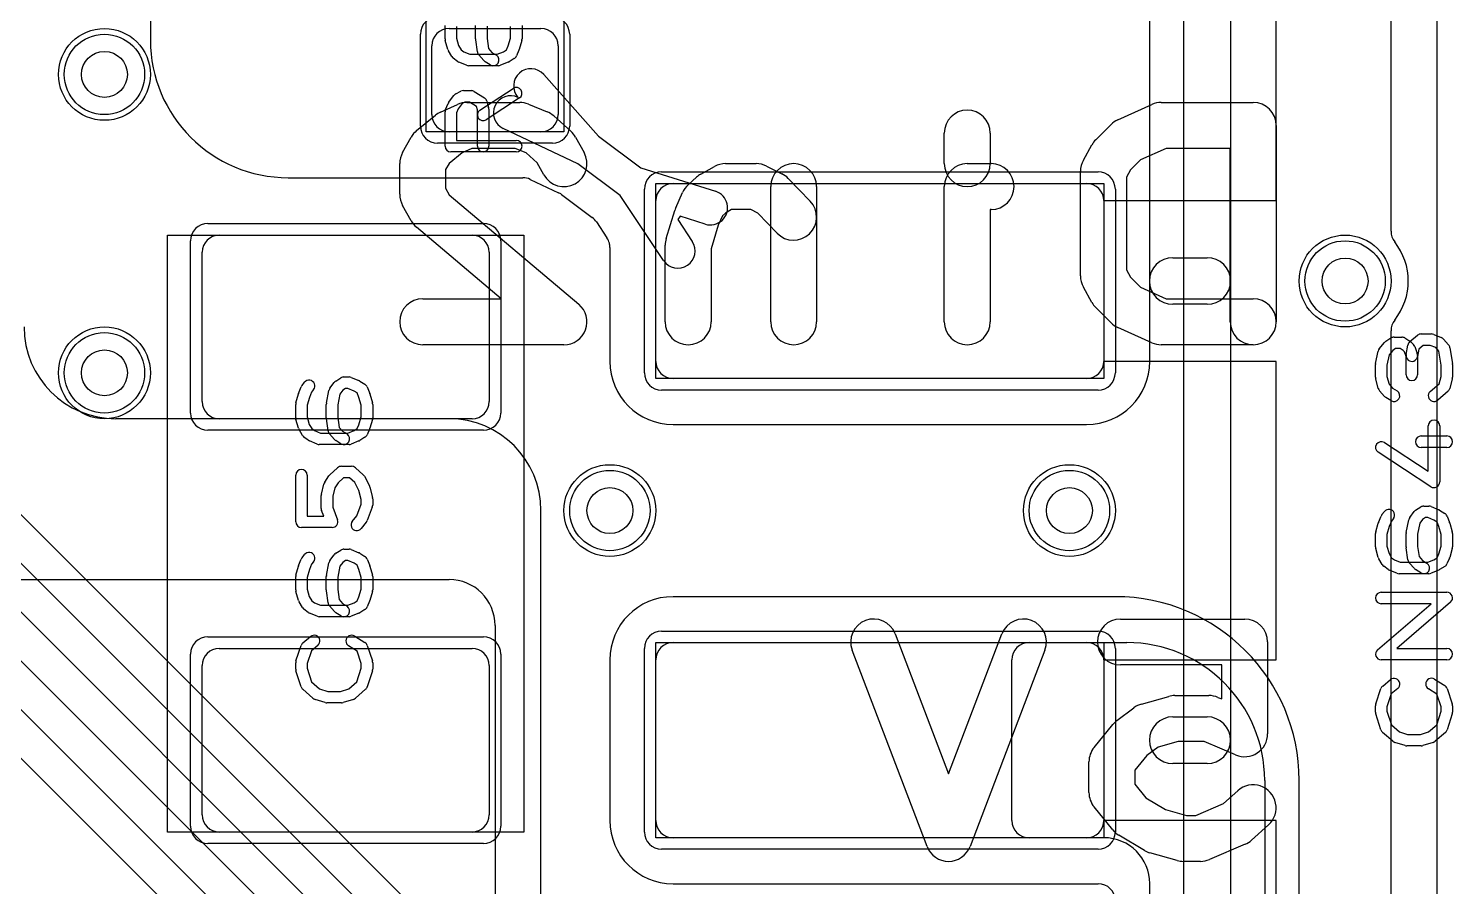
# Model space of a CAD drawing. Extents: x -3.9 to 29.3, y -3.9 to 20.
# Drawn here: x 18.67 to 24.87, y 7.36 to 11.1 of the extents above; entities that cross this region are included whole.
import ezdxf

# ---------------------------------------------------------------- set-up
doc = ezdxf.new("R2010")
doc.units = 0
for name, color, linetype in [('Hole', 1, 'CONTINUOUS'), ('L1', 3, 'CONTINUOUS'), ('L2', 3, 'CONTINUOUS'), ('L3', 3, 'CONTINUOUS'), ('L4', 3, 'CONTINUOUS'), ('MetalMask-A', 176, 'CONTINUOUS'), ('PartsArea-A', 111, 'CONTINUOUS'), ('PartsSilk-A', 221, 'CONTINUOUS'), ('PartsSilk-B', 221, 'CONTINUOUS'), ('Resist-A', 2, 'CONTINUOUS'), ('Resist-B', 2, 'CONTINUOUS'), ('Silk-A', 140, 'CONTINUOUS'), ('Silk-B', 140, 'CONTINUOUS')]:
    doc.layers.add(name, color=color, linetype=linetype)

msp = doc.modelspace()

# ---------------------------------------------------------------- linework, layer by layer
at = {"layer": 'Hole'}
for centre in [(19, 10.9), (24.4, 10), (19, 9.6), (21.2, 9), (23.2, 9)]:
    msp.add_circle(centre, 0.1, dxfattribs=at)
at = {"layer": 'L1'}
for p, q in [((19.2, 14.10004), (19.2, 11.04996)), ((24.8, 12.7), (24.8, 1)), ((23.55004, 9.65), (23.55004, 12.35)), ((20.5, 11.1), (20.9, 11.1)), ((20.425, 10.725), (20.425, 11.025)), ((20.975, 11.025), (20.975, 10.725)), ((20.91218, 10.89958), (21.15106, 10.63045)), ((21.06107, 10.51045), (20.73582, 10.66442)), ((20.9, 10.65), (20.5, 10.65)), ((21.15106, 10.63045), (21.3347, 10.49273)), ((21.2447, 10.37273), (21.06107, 10.51045)), ((21.3347, 10.49273), (21.6598, 10.39085)), ((19.8, 10.44996), (20.82134, 10.44996)), ((20.85342, 10.44275), (20.97631, 10.38457)), ((21.475, 10.425), (23.275, 10.425)), ((20.98922, 10.37678), (21.12317, 10.27633)), ((21.43352, 10.08915), (21.2447, 10.37273)), ((21.4, 9.65), (21.4, 10.35)), ((23.35, 10.35), (23.35, 9.65)), ((21.14149, 10.25701), (21.18739, 10.18808)), ((21.50607, 10.28183), (21.49515, 10.26726)), ((21.49515, 10.26726), (21.55838, 10.17229)), ((21.61494, 10.24771), (21.50607, 10.28183)), ((19.5, 10.2), (20.6, 10.2)), ((19.425, 9.475), (19.425, 10.125)), ((20.675, 10.125), (20.675, 9.475)), ((21.19996, 10.14651), (21.19996, 9.65)), ((23.275, 9.575), (21.475, 9.575)), ((20.50004, 9.4), (19.05004, 9.4)), ((20.6, 9.4), (19.5, 9.4)), ((21.475, 9.37496), (23.275, 9.37496)), ((20.90004, 5.9), (20.90004, 9)), ((16.18284, 8.7), (20.5, 8.7)), ((23.40004, 8.62504), (21.475, 8.62504)), ((20.7, 8.5), (20.7, 6.1)), ((19.5, 8.4), (20.6, 8.4)), ((21.475, 8.425), (23.275, 8.425)), ((23.02497, 8.425), (23.45, 8.425)), ((19.425, 7.675), (19.425, 8.325)), ((20.675, 8.325), (20.675, 7.675)), ((21.19996, 8.35), (21.19996, 7.65)), ((21.4, 7.65), (21.4, 8.35)), ((22.95, 7.64997), (22.95, 8.35003)), ((23.35, 8.35), (23.35, 7.65)), ((24.05, 7.825), (24.05, 4.575)), ((24.20004, 4.57496), (24.20004, 7.82504)), ((20.6, 7.6), (19.5, 7.6)), ((23.275, 7.575), (21.475, 7.575)), ((23.35, 7.575), (23.02497, 7.575)), ((21.475, 7.37496), (23.32499, 7.37496)), ((23.55, 5.125), (23.55, 7.375))]:
    msp.add_line(p, q, dxfattribs=at)
for centre in [(19, 10.9), (24.4, 10), (19, 9.6), (21.2, 9), (23.2, 9)]:
    msp.add_circle(centre, 0.2, dxfattribs=at)
for centre, radius, start, end in [((20.5, 11.025), 0.075, 90, 180), ((20.9, 11.025), 0.075, 0, 90), ((19.8, 11.04996), 0.6, 180, -90), ((20.85609, 10.84979), 0.075, 41.59484, -138.406994), ((20.76791, 10.73221), 0.075, 64.668359, -115.332676), ((20.5, 10.725), 0.075, 180, -90), ((20.9, 10.725), 0.075, -90, 0), ((20.82134, 10.37499), 0.07497, 64.665457, 90), ((21.475, 10.35), 0.075, 90, 180), ((23.275, 10.35), 0.075, 0, 90), ((20.94423, 10.31681), 0.07497, 53.12246, 64.665457), ((21.63737, 10.31928), 0.075, -107.400963, 72.600827), ((21.07881, 10.21589), 0.07497, 33.266102, 53.723155), ((19.5, 10.125), 0.075, 90, 180), ((20.6, 10.125), 0.075, 0, 90), ((21.12499, 10.14653), 0.07497, 14.03439, 33.658272), ((21.49595, 10.13072), 0.075, -146.341713, 33.658155), ((21.12495, 10.14652), 0.07501, -0.007638, 14.034391), ((19.05004, 9.8), 0.4, 180, -90), ((21.475, 9.65), 0.27504, 180, -90), ((21.475, 9.65), 0.075, 180, -90), ((23.275, 9.65), 0.27504, -90, 0), ((23.275, 9.65), 0.075, -90, 0), ((19.5, 9.475), 0.075, 180, -90), ((20.6, 9.475), 0.075, -90, 0), ((20.50004, 9), 0.4, 0, 90), ((20.5, 8.5), 0.2, 0, 90), ((21.475, 8.35), 0.27504, 90, 180), ((23.40004, 7.82504), 0.8, 0, 90), ((19.5, 8.325), 0.075, 90, 180), ((20.6, 8.325), 0.075, 0, 90), ((21.475, 8.35), 0.075, 90, 180), ((23.02497, 8.35003), 0.07497, 90, 180), ((23.275, 8.35), 0.075, 0, 90), ((23.45, 7.825), 0.6, 0, 90), ((19.5, 7.675), 0.075, 180, -90), ((20.6, 7.675), 0.075, -90, 0), ((21.475, 7.65), 0.27504, 180, -90), ((21.475, 7.65), 0.075, 180, -90), ((23.02497, 7.64997), 0.07497, 180, -90), ((23.275, 7.65), 0.075, -90, 0), ((23.35, 7.375), 0.2, 0, 90), ((23.32499, 7.29999), 0.07497, 0, 90)]:
    msp.add_arc(centre, radius, start, end, dxfattribs=at)
at = {"layer": 'L2'}
msp.add_line((24.8, 12.7), (24.8, 1), dxfattribs=at)
for centre in [(19, 10.9), (24.4, 10), (19, 9.6), (21.2, 9), (23.2, 9)]:
    msp.add_circle(centre, 0.2, dxfattribs=at)
at = {"layer": 'L3'}
for p, q in [((22.40766, 5.2106), (12.14628, 15.47197)), ((12.02877, 15.37729), (22.30156, 5.1045)), ((22.1955, 4.99844), (11.9227, 15.27122)), ((13.00452, 13.9773), (21.47729, 5.50451)), ((21.37123, 5.39845), (12.89845, 13.87123)), ((12.79236, 13.76514), (21.26513, 5.29235)), ((24.8, 12.7), (24.8, 1))]:
    msp.add_line(p, q, dxfattribs=at)
for centre in [(19, 10.9), (24.4, 10), (19, 9.6), (21.2, 9), (23.2, 9)]:
    msp.add_circle(centre, 0.2, dxfattribs=at)
at = {"layer": 'L4'}
msp.add_line((24.8, 12.7), (24.8, 1), dxfattribs=at)
for centre in [(19, 10.9), (24.4, 10), (19, 9.6), (21.2, 9), (23.2, 9)]:
    msp.add_circle(centre, 0.2, dxfattribs=at)
at = {"layer": 'MetalMask-A'}
for p, q in [((20.5, 11.1), (20.9, 11.1)), ((20.425, 10.725), (20.425, 11.025)), ((20.975, 11.025), (20.975, 10.725)), ((20.9, 10.65), (20.5, 10.65)), ((21.475, 10.425), (23.275, 10.425)), ((21.4, 9.65), (21.4, 10.35)), ((23.35, 10.35), (23.35, 9.65)), ((19.5, 10.2), (20.6, 10.2)), ((19.425, 9.475), (19.425, 10.125)), ((20.675, 10.125), (20.675, 9.475)), ((23.275, 9.575), (21.475, 9.575)), ((20.6, 9.4), (19.5, 9.4)), ((19.5, 8.4), (20.6, 8.4)), ((21.475, 8.425), (23.275, 8.425)), ((19.425, 7.675), (19.425, 8.325)), ((20.675, 8.325), (20.675, 7.675)), ((21.4, 7.65), (21.4, 8.35)), ((23.35, 8.35), (23.35, 7.65)), ((20.6, 7.6), (19.5, 7.6)), ((23.275, 7.575), (21.475, 7.575))]:
    msp.add_line(p, q, dxfattribs=at)
for centre, start, end in [((20.5, 11.025), 90, 180), ((20.9, 11.025), 0, 90), ((20.5, 10.725), 180, -90), ((20.9, 10.725), -90, 0), ((21.475, 10.35), 90, 180), ((23.275, 10.35), 0, 90), ((19.5, 10.125), 90, 180), ((20.6, 10.125), 0, 90), ((21.475, 9.65), 180, -90), ((23.275, 9.65), -90, 0), ((19.5, 9.475), 180, -90), ((20.6, 9.475), -90, 0), ((19.5, 8.325), 90, 180), ((20.6, 8.325), 0, 90), ((21.475, 8.35), 90, 180), ((23.275, 8.35), 0, 90), ((19.5, 7.675), 180, -90), ((20.6, 7.675), -90, 0), ((21.475, 7.65), 180, -90), ((23.275, 7.65), -90, 0)]:
    msp.add_arc(centre, 0.075, start, end, dxfattribs=at)
at = {"layer": 'PartsArea-A'}
for p, q in [((20.4, 10.65), (20.4, 11.95)), ((21, 11.95), (21, 10.65)), ((24.1, 10.35), (24.1, 11.65)), ((21, 10.65), (20.4, 10.65)), ((21.4, 9.575), (21.4, 10.425)), ((21.4, 10.425), (23.35, 10.425)), ((23.35, 10.425), (23.35, 10.35)), ((23.35, 10.35), (24.1, 10.35)), ((19.275, 7.6), (19.275, 10.2)), ((19.275, 10.2), (20.825, 10.2)), ((20.825, 10.2), (20.825, 7.6)), ((24.1, 9.65), (23.35, 9.65)), ((23.35, 9.65), (23.35, 9.575)), ((24.1, 8.35), (24.1, 9.65)), ((23.35, 9.575), (21.4, 9.575)), ((21.4, 7.575), (21.4, 8.425)), ((21.4, 8.425), (23.35, 8.425)), ((23.35, 8.425), (23.35, 8.35)), ((23.35, 8.35), (24.1, 8.35)), ((24.1, 7.65), (23.35, 7.65)), ((23.35, 7.65), (23.35, 7.575)), ((24.1, 6.35), (24.1, 7.65)), ((20.825, 7.6), (19.275, 7.6)), ((23.35, 7.575), (21.4, 7.575))]:
    msp.add_line(p, q, dxfattribs=at)
at = {"layer": 'PartsSilk-A'}
for p, q in [((23.6984, 4.6), (23.6984, 13.4)), ((23.9016, 13.4), (23.9016, 4.7016)), ((20.48241, 11.05417), (20.48241, 11.1125)), ((20.53241, 11.109), (20.53241, 11.05767)), ((20.61574, 11.05417), (20.61574, 11.1125)), ((20.66574, 11.11002), (20.66574, 11.05592)), ((20.76759, 11.05767), (20.76759, 11.109)), ((20.81759, 11.1125), (20.81759, 11.05417)), ((20.49448, 11.00841), (20.48337, 11.0473)), ((20.53241, 11.05767), (20.54167, 11.02525)), ((20.62339, 10.99791), (20.61598, 11.05069)), ((20.66574, 11.05592), (20.67186, 11.01235)), ((20.75792, 11.02383), (20.76759, 11.05767)), ((20.81663, 11.0473), (20.80552, 11.00841)), ((20.51182, 10.97754), (20.49701, 11.00254)), ((20.54167, 11.02525), (20.55231, 11.0073)), ((20.55231, 11.0073), (20.56435, 10.99827)), ((20.56435, 10.99827), (20.59019, 10.9875)), ((20.59019, 10.9875), (20.70981, 10.9875)), ((20.65168, 10.95978), (20.62946, 10.98478)), ((20.67186, 11.01235), (20.68667, 10.99568)), ((20.68667, 10.99568), (20.70584, 10.9837)), ((20.70981, 10.9875), (20.73664, 10.99868)), ((20.73664, 10.99868), (20.75063, 11.00742)), ((20.75063, 11.00742), (20.75792, 11.02383)), ((20.80433, 11.00513), (20.79322, 10.98013)), ((20.53685, 10.95639), (20.51833, 10.97028)), ((20.57558, 10.93942), (20.54224, 10.95331)), ((20.71481, 10.9375), (20.58519, 10.9375)), ((20.67934, 10.9413), (20.65712, 10.95519)), ((20.75776, 10.95331), (20.72442, 10.93942)), ((20.78362, 10.96908), (20.7614, 10.95519)), ((20.4983, 10.7772), (20.52052, 10.80776)), ((20.52956, 10.81542), (20.55178, 10.82653)), ((20.56296, 10.82917), (20.5963, 10.82917)), ((20.60955, 10.82537), (20.65399, 10.79759)), ((20.63447, 10.74453), (20.77891, 10.83898)), ((20.80627, 10.79714), (20.66183, 10.70269)), ((20.48241, 10.5875), (20.48241, 10.7375)), ((20.48456, 10.74765), (20.49567, 10.77265)), ((20.54029, 10.74993), (20.53241, 10.7322)), ((20.53241, 10.7322), (20.53241, 10.6125)), ((20.55737, 10.77343), (20.54029, 10.74993)), ((20.56886, 10.77917), (20.55737, 10.77343)), ((20.58913, 10.77917), (20.56886, 10.77917)), ((20.61913, 10.76042), (20.58913, 10.77917)), ((20.62315, 10.74533), (20.61913, 10.76042)), ((20.62315, 10.5875), (20.62315, 10.74533)), ((20.6649, 10.78283), (20.67231, 10.75505)), ((20.67315, 10.74861), (20.67315, 10.5875)), ((20.53241, 10.6125), (20.79259, 10.6125)), ((20.79259, 10.5625), (20.50741, 10.5625)), ((23.65, 10.1016), (23.8, 10.1016)), ((23.8, 9.8984), (23.65, 9.8984)), ((24.549, 9.70451), (24.57122, 9.73229)), ((24.57749, 9.73787), (24.59971, 9.75176)), ((24.61296, 9.75556), (24.6463, 9.75556)), ((24.65955, 9.75176), (24.68177, 9.73787)), ((24.68215, 9.73588), (24.71548, 9.76365)), ((24.6862, 9.73435), (24.69731, 9.72324)), ((24.73148, 9.76944), (24.77593, 9.76944)), ((24.78554, 9.76752), (24.81887, 9.75364)), ((24.82795, 9.74717), (24.85017, 9.72217)), ((24.53295, 9.64126), (24.54406, 9.69404)), ((24.59176, 9.67792), (24.58241, 9.63351)), ((24.6076, 9.69773), (24.59176, 9.67792)), ((24.62013, 9.70556), (24.6076, 9.69773)), ((24.63913, 9.70556), (24.62013, 9.70556)), ((24.65285, 9.69698), (24.63913, 9.70556)), ((24.65803, 9.6918), (24.65285, 9.69698)), ((24.66574, 9.6706), (24.65803, 9.6918)), ((24.66574, 9.59167), (24.66574, 9.6706)), ((24.66613, 9.67938), (24.67354, 9.72105)), ((24.70313, 9.7141), (24.71424, 9.68354)), ((24.72117, 9.70331), (24.71535, 9.67062)), ((24.71574, 9.675), (24.71574, 9.59167)), ((24.74053, 9.71944), (24.72117, 9.70331)), ((24.77093, 9.71944), (24.74053, 9.71944)), ((24.79437, 9.70968), (24.77093, 9.71944)), ((24.80795, 9.69441), (24.79437, 9.70968)), ((24.81759, 9.63412), (24.80795, 9.69441)), ((24.85617, 9.70951), (24.86728, 9.64006)), ((24.53241, 9.58056), (24.53241, 9.63611)), ((24.58241, 9.63351), (24.58241, 9.58384)), ((24.81759, 9.58384), (24.81759, 9.63412)), ((24.86759, 9.63611), (24.86759, 9.58056)), ((19.86011, 9.54479), (19.87122, 9.55868)), ((19.98176, 9.53294), (20.00028, 9.55794)), ((20.00713, 9.56426), (20.02935, 9.57814)), ((20.04259, 9.58194), (20.06481, 9.58194)), ((20.07442, 9.58002), (20.10776, 9.56614)), ((20.1114, 9.56426), (20.13362, 9.55037)), ((24.54436, 9.53245), (24.53325, 9.57412)), ((24.58241, 9.58384), (24.59115, 9.55106)), ((24.59115, 9.55106), (24.60704, 9.53318)), ((24.77058, 9.51881), (24.80929, 9.55269)), ((24.80929, 9.55269), (24.81759, 9.58384)), ((24.86675, 9.57412), (24.85564, 9.53245)), ((19.83337, 9.46937), (19.84448, 9.50826)), ((19.84531, 9.51067), (19.85642, 9.53845)), ((19.89221, 9.49329), (19.88241, 9.459)), ((19.90147, 9.51645), (19.89221, 9.49329)), ((19.91026, 9.52744), (19.90147, 9.51645)), ((19.96623, 9.4674), (19.97734, 9.52296)), ((20.02527, 9.50767), (20.01574, 9.46002)), ((20.03764, 9.52437), (20.02527, 9.50767)), ((20.04976, 9.53194), (20.03764, 9.52437)), ((20.05981, 9.53194), (20.04976, 9.53194)), ((20.08664, 9.52077), (20.05981, 9.53194)), ((20.10019, 9.5123), (20.08664, 9.52077)), ((20.10779, 9.49329), (20.10019, 9.5123)), ((20.11759, 9.459), (20.10779, 9.49329)), ((20.14358, 9.53845), (20.15469, 9.51067)), ((20.15552, 9.50826), (20.16663, 9.46937)), ((24.57205, 9.49728), (24.54983, 9.52228)), ((24.59971, 9.4788), (24.57749, 9.49269)), ((24.60704, 9.53318), (24.62621, 9.5212)), ((24.84794, 9.52008), (24.8035, 9.48119)), ((19.83241, 9.40417), (19.83241, 9.4625)), ((19.88241, 9.459), (19.88241, 9.40767)), ((19.96574, 9.40417), (19.96574, 9.4625)), ((20.01574, 9.46002), (20.01574, 9.40592)), ((20.11759, 9.40767), (20.11759, 9.459)), ((20.16759, 9.4625), (20.16759, 9.40417)), ((19.84448, 9.35841), (19.83337, 9.3973)), ((19.88241, 9.40767), (19.89167, 9.37525)), ((19.89167, 9.37525), (19.90231, 9.3573)), ((19.97339, 9.34791), (19.96598, 9.40069)), ((20.01574, 9.40592), (20.02186, 9.36235)), ((20.02186, 9.36235), (20.03667, 9.34568)), ((20.10063, 9.35742), (20.10792, 9.37383)), ((20.10792, 9.37383), (20.11759, 9.40767)), ((20.16663, 9.3973), (20.15552, 9.35841)), ((24.76204, 9.17119), (24.76204, 9.36944)), ((24.81204, 9.36944), (24.81204, 9.125)), ((19.86182, 9.32754), (19.84701, 9.35254)), ((19.88685, 9.30639), (19.86833, 9.32028)), ((19.92558, 9.28942), (19.89224, 9.30331)), ((19.90231, 9.3573), (19.91435, 9.34827)), ((19.91435, 9.34827), (19.94019, 9.3375)), ((19.94019, 9.3375), (20.05981, 9.3375)), ((20.00168, 9.30978), (19.97946, 9.33478)), ((20.02934, 9.2913), (20.00712, 9.30519)), ((20.03667, 9.34568), (20.05584, 9.3337)), ((20.05981, 9.3375), (20.08664, 9.34868)), ((20.10776, 9.30331), (20.07442, 9.28942)), ((20.08664, 9.34868), (20.10063, 9.35742)), ((20.13362, 9.31908), (20.1114, 9.30519)), ((20.15433, 9.35513), (20.14322, 9.33013)), ((24.73148, 9.325), (24.84259, 9.325)), ((20.06481, 9.2875), (19.93519, 9.2875)), ((24.77337, 9.10407), (24.54374, 9.25407)), ((24.57108, 9.29593), (24.76204, 9.17119)), ((24.84259, 9.275), (24.73148, 9.275)), ((19.98125, 9.15593), (20.01458, 9.18649)), ((20.03148, 9.19306), (20.07593, 9.19306)), ((20.09283, 9.18649), (20.12616, 9.15593)), ((19.83241, 8.95139), (19.83241, 9.15417)), ((19.88241, 9.15417), (19.88241, 8.97639)), ((19.94427, 9.07134), (19.95538, 9.11578)), ((19.95883, 9.12359), (19.97735, 9.15137)), ((20.01727, 9.12112), (20.00283, 9.09946)), ((20.04121, 9.14306), (20.01727, 9.12112)), ((20.0662, 9.14306), (20.04121, 9.14306)), ((20.08921, 9.12196), (20.0662, 9.14306)), ((20.10797, 9.08678), (20.08921, 9.12196)), ((20.13132, 9.14926), (20.15354, 9.10759)), ((19.94352, 9.00972), (19.94352, 9.06528)), ((20.00283, 9.09946), (19.99352, 9.0622)), ((19.99352, 9.0622), (19.99352, 9.01432)), ((20.11759, 9.04831), (20.10797, 9.08678)), ((20.15573, 9.10189), (20.16684, 9.05745)), ((20.16759, 9.05139), (20.16759, 9.02361)), ((19.95446, 8.97639), (19.94516, 9.00082)), ((19.99352, 9.01432), (20.0141, 8.96029)), ((20.0984, 8.97784), (20.11759, 9.02821)), ((20.11759, 9.02821), (20.11759, 9.04831)), ((20.16595, 9.01471), (20.14373, 8.95638)), ((24.56011, 8.98229), (24.57122, 8.99618)), ((24.68176, 8.97044), (24.70028, 8.99544)), ((24.70713, 9.00176), (24.72935, 9.01564)), ((24.74259, 9.01944), (24.76481, 9.01944)), ((24.77442, 9.01752), (24.80776, 9.00364)), ((24.8114, 9.00176), (24.83362, 8.98787)), ((19.99074, 8.92639), (19.85741, 8.92639)), ((19.88241, 8.97639), (19.95446, 8.97639)), ((20.07863, 8.95312), (20.0984, 8.97784)), ((20.13989, 8.94966), (20.11767, 8.92188)), ((24.53337, 8.90687), (24.54448, 8.94576)), ((24.54531, 8.94817), (24.55642, 8.97595)), ((24.59221, 8.93079), (24.58241, 8.8965)), ((24.60147, 8.95395), (24.59221, 8.93079)), ((24.61026, 8.96494), (24.60147, 8.95395)), ((24.66623, 8.9049), (24.67734, 8.96046)), ((24.72527, 8.94517), (24.71574, 8.89752)), ((24.73764, 8.96187), (24.72527, 8.94517)), ((24.74976, 8.96944), (24.73764, 8.96187)), ((24.75981, 8.96944), (24.74976, 8.96944)), ((24.78664, 8.95827), (24.75981, 8.96944)), ((24.80019, 8.9498), (24.78664, 8.95827)), ((24.80779, 8.93079), (24.80019, 8.9498)), ((24.81759, 8.8965), (24.80779, 8.93079)), ((24.84358, 8.97595), (24.85469, 8.94817)), ((24.85552, 8.94576), (24.86663, 8.90687)), ((24.53241, 8.84167), (24.53241, 8.9)), ((24.58241, 8.8965), (24.58241, 8.84517)), ((24.66574, 8.84167), (24.66574, 8.9)), ((24.71574, 8.89752), (24.71574, 8.84342)), ((24.81759, 8.84517), (24.81759, 8.8965)), ((24.86759, 8.9), (24.86759, 8.84167)), ((19.86011, 8.79479), (19.87122, 8.80868)), ((19.98176, 8.78294), (20.00028, 8.80794)), ((20.00713, 8.81426), (20.02935, 8.82814)), ((20.04259, 8.83194), (20.06481, 8.83194)), ((20.07442, 8.83002), (20.10776, 8.81614)), ((20.1114, 8.81426), (20.13362, 8.80037)), ((24.54448, 8.79591), (24.53337, 8.8348)), ((24.58241, 8.84517), (24.59167, 8.81275)), ((24.59167, 8.81275), (24.60231, 8.7948)), ((24.67339, 8.78541), (24.66598, 8.83819)), ((24.71574, 8.84342), (24.72186, 8.79985)), ((24.80063, 8.79492), (24.80792, 8.81133)), ((24.80792, 8.81133), (24.81759, 8.84517)), ((24.86663, 8.8348), (24.85552, 8.79591)), ((19.83337, 8.71937), (19.84448, 8.75826)), ((19.84531, 8.76067), (19.85642, 8.78845)), ((19.89221, 8.74329), (19.88241, 8.709)), ((19.90147, 8.76645), (19.89221, 8.74329)), ((19.91026, 8.77744), (19.90147, 8.76645)), ((19.96623, 8.7174), (19.97734, 8.77296)), ((20.02527, 8.75767), (20.01574, 8.71002)), ((20.03764, 8.77437), (20.02527, 8.75767)), ((20.04976, 8.78194), (20.03764, 8.77437)), ((20.05981, 8.78194), (20.04976, 8.78194)), ((20.08664, 8.77077), (20.05981, 8.78194)), ((20.10019, 8.7623), (20.08664, 8.77077)), ((20.10779, 8.74329), (20.10019, 8.7623)), ((20.11759, 8.709), (20.10779, 8.74329)), ((20.14358, 8.78845), (20.15469, 8.76067)), ((20.15552, 8.75826), (20.16663, 8.71937)), ((24.56182, 8.76504), (24.54701, 8.79004)), ((24.58685, 8.74389), (24.56833, 8.75778)), ((24.62558, 8.72692), (24.59224, 8.74081)), ((24.60231, 8.7948), (24.61435, 8.78577)), ((24.61435, 8.78577), (24.64019, 8.775)), ((24.64019, 8.775), (24.75981, 8.775)), ((24.70168, 8.74728), (24.67946, 8.77228)), ((24.72934, 8.7288), (24.70712, 8.74269)), ((24.72186, 8.79985), (24.73667, 8.78318)), ((24.73667, 8.78318), (24.75584, 8.7712)), ((24.75981, 8.775), (24.78664, 8.78618)), ((24.80776, 8.74081), (24.77442, 8.72692)), ((24.78664, 8.78618), (24.80063, 8.79492)), ((24.83362, 8.75658), (24.8114, 8.74269)), ((24.85433, 8.79263), (24.84322, 8.76763)), ((19.83241, 8.65417), (19.83241, 8.7125)), ((19.88241, 8.709), (19.88241, 8.65767)), ((19.96574, 8.65417), (19.96574, 8.7125)), ((20.01574, 8.71002), (20.01574, 8.65592)), ((20.11759, 8.65767), (20.11759, 8.709)), ((20.16759, 8.7125), (20.16759, 8.65417)), ((24.76481, 8.725), (24.63519, 8.725)), ((19.84448, 8.60841), (19.83337, 8.6473)), ((19.88241, 8.65767), (19.89167, 8.62525)), ((19.89167, 8.62525), (19.90231, 8.6073)), ((19.97339, 8.59791), (19.96598, 8.65069)), ((20.01574, 8.65592), (20.02186, 8.61235)), ((20.10063, 8.60742), (20.10792, 8.62383)), ((20.10792, 8.62383), (20.11759, 8.65767)), ((20.16663, 8.6473), (20.15552, 8.60841)), ((24.55741, 8.64444), (24.84259, 8.64444)), ((19.86182, 8.57754), (19.84701, 8.60254)), ((19.88685, 8.55639), (19.86833, 8.57028)), ((19.90231, 8.6073), (19.91435, 8.59827)), ((19.91435, 8.59827), (19.94019, 8.5875)), ((19.94019, 8.5875), (20.05981, 8.5875)), ((20.00168, 8.55978), (19.97946, 8.58478)), ((20.02934, 8.5413), (20.00712, 8.55519)), ((20.02186, 8.61235), (20.03667, 8.59568)), ((20.03667, 8.59568), (20.05584, 8.5837)), ((20.05981, 8.5875), (20.08664, 8.59868)), ((20.08664, 8.59868), (20.10063, 8.60742)), ((20.13362, 8.56908), (20.1114, 8.55519)), ((20.15433, 8.60513), (20.14322, 8.58013)), ((24.54114, 8.39398), (24.77501, 8.59444)), ((24.77501, 8.59444), (24.55741, 8.59444)), ((24.85886, 8.60046), (24.62499, 8.4)), ((19.92558, 8.53942), (19.89224, 8.55331)), ((20.06481, 8.5375), (19.93519, 8.5375)), ((20.10776, 8.55331), (20.07442, 8.53942)), ((19.86363, 8.42338), (19.89696, 8.45115)), ((20.08918, 8.45314), (20.13362, 8.42537)), ((19.83369, 8.3454), (19.85591, 8.41207)), ((19.9011, 8.38952), (19.88241, 8.33344)), ((19.92896, 8.41273), (19.9011, 8.38952)), ((20.0995, 8.38773), (20.06268, 8.41074)), ((20.11759, 8.33344), (20.0995, 8.38773)), ((20.14409, 8.41207), (20.16631, 8.3454)), ((24.62499, 8.4), (24.84259, 8.4)), ((19.83241, 8.30972), (19.83241, 8.3375)), ((19.88241, 8.33344), (19.88241, 8.31362)), ((19.88241, 8.31362), (19.90132, 8.25452)), ((20.09868, 8.25452), (20.11759, 8.31362)), ((20.11759, 8.31362), (20.11759, 8.33344)), ((20.16759, 8.3375), (20.16759, 8.30972)), ((24.84259, 8.35), (24.55741, 8.35)), ((19.85582, 8.23266), (19.8336, 8.3021)), ((19.90132, 8.25452), (19.93656, 8.22368)), ((20.06344, 8.22368), (20.09868, 8.25452)), ((20.1664, 8.3021), (20.14418, 8.23266)), ((24.56363, 8.23588), (24.59696, 8.26365)), ((24.78918, 8.26564), (24.83362, 8.23787)), ((19.90761, 8.18258), (19.86317, 8.22147)), ((19.93656, 8.22368), (19.97234, 8.2125)), ((19.97234, 8.2125), (20.02766, 8.2125)), ((20.02766, 8.2125), (20.06344, 8.22368)), ((20.13683, 8.22147), (20.09239, 8.18258)), ((24.53369, 8.1579), (24.55591, 8.22457)), ((24.6011, 8.20202), (24.58241, 8.14594)), ((24.62896, 8.22523), (24.6011, 8.20202)), ((24.7995, 8.20023), (24.76268, 8.22324)), ((24.81759, 8.14594), (24.7995, 8.20023)), ((24.84409, 8.22457), (24.86631, 8.1579)), ((19.96106, 8.16364), (19.91661, 8.17753)), ((20.03148, 8.1625), (19.96852, 8.1625)), ((20.08339, 8.17753), (20.03894, 8.16364)), ((24.53241, 8.12222), (24.53241, 8.15)), ((24.58241, 8.14594), (24.58241, 8.12612)), ((24.58241, 8.12612), (24.60132, 8.06702)), ((24.79868, 8.06702), (24.81759, 8.12612)), ((24.81759, 8.12612), (24.81759, 8.14594)), ((24.86759, 8.15), (24.86759, 8.12222)), ((23.65, 8.1016), (23.8, 8.1016)), ((24.55582, 8.04516), (24.5336, 8.1146)), ((24.60132, 8.06702), (24.63656, 8.03618)), ((24.76344, 8.03618), (24.79868, 8.06702)), ((24.8664, 8.1146), (24.84418, 8.04516)), ((24.60761, 7.99508), (24.56317, 8.03397)), ((24.63656, 8.03618), (24.67234, 8.025)), ((24.67234, 8.025), (24.72766, 8.025)), ((24.72766, 8.025), (24.76344, 8.03618)), ((24.83683, 8.03397), (24.79239, 7.99508)), ((24.66106, 7.97614), (24.61661, 7.99003)), ((24.73148, 7.975), (24.66852, 7.975)), ((24.78339, 7.99003), (24.73894, 7.97614)), ((23.8, 7.8984), (23.65, 7.8984))]:
    msp.add_line(p, q, dxfattribs=at)
for centre, radius, start, end in [((20.50741, 11.05417), 0.025, 180, -164.051456), ((20.64074, 11.05417), 0.025, 180, -171.999526), ((20.79259, 11.05417), 0.025, -15.948544, 0), ((20.51852, 11.01528), 0.025, -164.051456, -149.362476), ((20.53333, 10.99028), 0.025, -149.362476, -126.869898), ((20.64815, 11.00139), 0.025, -171.999526, -138.37217), ((20.69259, 10.9625), 0.025, -122.005383, 57.989981), ((20.77037, 10.99028), 0.025, -57.994617, -23.950855), ((20.78148, 11.01528), 0.025, -23.950855, -15.948544), ((20.55185, 10.97639), 0.025, -126.869898, -112.605762), ((20.58519, 10.9625), 0.025, -112.605762, -90), ((20.67037, 10.97639), 0.025, -138.372169, -122.005383), ((20.71481, 10.9625), 0.025, -90, -67.394238), ((20.74815, 10.97639), 0.025, -67.394238, -57.994617), ((20.54074, 10.79306), 0.025, 116.565051, 143.979316), ((20.56296, 10.80417), 0.025, 90, 116.565051), ((20.5963, 10.80417), 0.025, 57.994617, 90), ((20.64074, 10.77639), 0.025, 14.925513, 57.989981), ((20.79259, 10.81806), 0.025, -56.818537, 123.180863), ((20.50741, 10.7375), 0.025, 156.049145, 180), ((20.51852, 10.7625), 0.025, 143.982737, 156.039637), ((20.64815, 10.72361), 0.025, 123.181463, -56.819137), ((20.64815, 10.74861), 0.025, 0, 14.935268), ((20.79259, 10.5875), 0.025, -90, 90), ((20.50741, 10.5875), 0.025, 180, -90), ((20.64815, 10.5875), 0.025, 180, 0), ((23.65, 10), 0.1016, 90, -90), ((23.8, 10), 0.1016, -90, 90), ((24.59074, 9.71667), 0.025, 122.005383, 141.345223), ((24.61296, 9.73056), 0.025, 90, 122.010019), ((24.6463, 9.73056), 0.025, 57.994617, 90), ((24.69815, 9.71667), 0.025, 129.790899, 169.916736), ((24.66852, 9.71667), 0.025, 45, 57.989981), ((24.73148, 9.74444), 0.025, 90, 129.800498), ((24.77593, 9.74444), 0.025, 67.394238, 90), ((24.80926, 9.73056), 0.025, 41.627831, 67.391122), ((24.56852, 9.68889), 0.025, 141.333033, 168.112983), ((24.69074, 9.675), 0.025, 169.908369, -10.083264), ((24.67963, 9.70556), 0.025, 19.97136, 45), ((24.69074, 9.675), 0.025, 0, 19.97859), ((24.83148, 9.70556), 0.025, 9.089372, 41.630694), ((24.55741, 9.63611), 0.025, 168.110161, 180), ((24.84259, 9.63611), 0.025, 0, 9.088668), ((19.89074, 9.54306), 0.025, -38.666967, 141.345223), ((20.02037, 9.54306), 0.025, 121.985944, 143.473873), ((20.04259, 9.55694), 0.025, 90, 121.985944), ((20.06481, 9.55694), 0.025, 67.394238, 90), ((20.09815, 9.54306), 0.025, 57.994617, 67.394238), ((20.12037, 9.52917), 0.025, 21.792897, 57.994617), ((24.55741, 9.58056), 0.025, 180, -165.07115), ((24.69074, 9.59167), 0.025, 180, 0), ((24.84259, 9.58056), 0.025, -14.925513, 0), ((19.86852, 9.50139), 0.025, 158.207103, 164.051456), ((19.87963, 9.52917), 0.025, 141.333033, 158.207103), ((20.00185, 9.51806), 0.025, 143.473873, 168.694563), ((20.13148, 9.50139), 0.025, 15.948544, 21.792897), ((24.56852, 9.53889), 0.025, -165.074487, -138.369306), ((24.59074, 9.51389), 0.025, -138.372169, -122.010019), ((24.61296, 9.5), 0.025, -122.005383, 57.989981), ((24.78704, 9.5), 0.025, 131.188082, -48.810424), ((24.83148, 9.53889), 0.025, -48.811918, -14.92885), ((19.85741, 9.4625), 0.025, 164.051456, 180), ((19.99074, 9.4625), 0.025, 168.694563, 180), ((20.14259, 9.4625), 0.025, 0, 15.948544), ((19.85741, 9.40417), 0.025, 180, -164.051456), ((19.99074, 9.40417), 0.025, 180, -171.999526), ((20.14259, 9.40417), 0.025, -15.948544, 0), ((24.78704, 9.36944), 0.025, 0, 180), ((19.86852, 9.36528), 0.025, -164.051456, -149.362476), ((19.88333, 9.34028), 0.025, -149.362476, -126.869898), ((19.90185, 9.32639), 0.025, -126.869898, -112.605762), ((19.99815, 9.35139), 0.025, -171.999526, -138.37217), ((20.02037, 9.32639), 0.025, -138.372169, -122.005383), ((20.04259, 9.3125), 0.025, -122.005383, 57.989981), ((20.09815, 9.32639), 0.025, -67.394238, -57.994617), ((20.12037, 9.34028), 0.025, -57.994617, -23.950855), ((20.13148, 9.36528), 0.025, -23.950855, -15.948544), ((24.55741, 9.275), 0.025, 56.850263, -123.153564), ((24.73148, 9.3), 0.025, 90, -90), ((24.84259, 9.3), 0.025, -90, 90), ((19.93519, 9.3125), 0.025, -112.605762, -90), ((20.06481, 9.3125), 0.025, -90, -67.394238), ((19.85741, 9.15417), 0.025, 0, 180), ((20.03148, 9.16806), 0.025, 90, 132.517452), ((20.07593, 9.16806), 0.025, 47.4797, 90), ((19.97963, 9.10972), 0.025, 146.303576, 165.963757), ((19.99815, 9.1375), 0.025, 132.5203, 146.309933), ((20.10926, 9.1375), 0.025, 28.061701, 47.482548), ((24.78704, 9.125), 0.025, -123.149737, 0), ((19.96852, 9.06528), 0.025, 165.969316, 180), ((20.13148, 9.09583), 0.025, 14.030684, 28.068205), ((20.14259, 9.05139), 0.025, 0, 14.036243), ((19.96852, 9.00972), 0.025, 180, -159.146359), ((20.14259, 9.02361), 0.025, -20.856498, 0), ((24.59074, 8.98056), 0.025, -38.666967, 141.345223), ((24.72037, 8.98056), 0.025, 121.985944, 143.473873), ((24.74259, 8.99444), 0.025, 90, 121.985944), ((24.76481, 8.99444), 0.025, 67.394238, 90), ((24.79815, 8.98056), 0.025, 57.994617, 67.394238), ((24.82037, 8.96667), 0.025, 21.792897, 57.994617), ((19.85741, 8.95139), 0.025, 180, -90), ((19.99074, 8.95139), 0.025, -90, 20.856498), ((20.09815, 8.9375), 0.025, 141.333033, -38.654777), ((20.12037, 8.96528), 0.025, -38.666967, -20.853641), ((24.56852, 8.93889), 0.025, 158.207103, 164.051456), ((24.57963, 8.96667), 0.025, 141.333033, 158.207103), ((24.70185, 8.95556), 0.025, 143.473873, 168.694563), ((24.83148, 8.93889), 0.025, 15.948544, 21.792897), ((24.55741, 8.9), 0.025, 164.051456, 180), ((24.69074, 8.9), 0.025, 168.694563, 180), ((24.84259, 8.9), 0.025, 0, 15.948544), ((19.89074, 8.79306), 0.025, -38.666967, 141.345223), ((20.02037, 8.79306), 0.025, 121.985944, 143.473873), ((20.04259, 8.80694), 0.025, 90, 121.985944), ((20.06481, 8.80694), 0.025, 67.394238, 90), ((20.09815, 8.79306), 0.025, 57.994617, 67.394238), ((24.55741, 8.84167), 0.025, 180, -164.051456), ((24.69074, 8.84167), 0.025, 180, -171.999526), ((24.84259, 8.84167), 0.025, -15.948544, 0), ((19.86852, 8.75139), 0.025, 158.207103, 164.051456), ((19.87963, 8.77917), 0.025, 141.333033, 158.207103), ((20.00185, 8.76806), 0.025, 143.473873, 168.694563), ((20.12037, 8.77917), 0.025, 21.792897, 57.994617), ((20.13148, 8.75139), 0.025, 15.948544, 21.792897), ((24.56852, 8.80278), 0.025, -164.051456, -149.362476), ((24.58333, 8.77778), 0.025, -149.362476, -126.869898), ((24.60185, 8.76389), 0.025, -126.869898, -112.605762), ((24.69815, 8.78889), 0.025, -171.999526, -138.37217), ((24.72037, 8.76389), 0.025, -138.372169, -122.005383), ((24.74259, 8.75), 0.025, -122.005383, 57.989981), ((24.79815, 8.76389), 0.025, -67.394238, -57.994617), ((24.82037, 8.77778), 0.025, -57.994617, -23.950855), ((24.83148, 8.80278), 0.025, -23.950855, -15.948544), ((19.85741, 8.7125), 0.025, 164.051456, 180), ((19.99074, 8.7125), 0.025, 168.694563, 180), ((20.14259, 8.7125), 0.025, 0, 15.948544), ((24.63519, 8.75), 0.025, -112.605762, -90), ((24.76481, 8.75), 0.025, -90, -67.394238), ((19.85741, 8.65417), 0.025, 180, -164.051456), ((19.99074, 8.65417), 0.025, 180, -171.999526), ((20.14259, 8.65417), 0.025, -15.948544, 0), ((24.55741, 8.61944), 0.025, 90, -90), ((24.84259, 8.61944), 0.025, -49.396219, 90), ((19.86852, 8.61528), 0.025, -164.051456, -149.362476), ((19.88333, 8.59028), 0.025, -149.362476, -126.869898), ((19.90185, 8.57639), 0.025, -126.869898, -112.605762), ((19.99815, 8.60139), 0.025, -171.999526, -138.37217), ((20.02037, 8.57639), 0.025, -138.372169, -122.005383), ((20.04259, 8.5625), 0.025, -122.005383, 57.989981), ((20.09815, 8.57639), 0.025, -67.394238, -57.994617), ((20.12037, 8.59028), 0.025, -57.994617, -23.950855), ((20.13148, 8.61528), 0.025, -23.950855, -15.948544), ((19.93519, 8.5625), 0.025, -112.605762, -90), ((20.06481, 8.5625), 0.025, -90, -67.394238), ((19.91296, 8.43194), 0.025, -50.209101, 129.800498), ((20.07593, 8.43194), 0.025, 57.994617, -122.000747), ((19.87963, 8.40417), 0.025, 129.790899, 161.579545), ((20.12037, 8.40417), 0.025, 18.420455, 57.994617), ((24.55741, 8.375), 0.025, 130.603781, -90), ((24.84259, 8.375), 0.025, -90, 90), ((19.85741, 8.3375), 0.025, 161.579545, 180), ((19.85741, 8.30972), 0.025, 180, -162.253582), ((20.14259, 8.3375), 0.025, 0, 18.420455), ((20.14259, 8.30972), 0.025, -17.746418, 0), ((24.61296, 8.24444), 0.025, -50.209101, 129.800498), ((24.77593, 8.24444), 0.025, 57.994617, -122.000747), ((19.87963, 8.24028), 0.025, -162.253582, -131.188082), ((19.92407, 8.20139), 0.025, -131.188082, -107.362228), ((20.07593, 8.20139), 0.025, -72.637772, -48.811918), ((20.12037, 8.24028), 0.025, -48.811918, -17.746418), ((24.57963, 8.21667), 0.025, 129.790899, 161.579545), ((24.82037, 8.21667), 0.025, 18.420455, 57.994617), ((19.96852, 8.1875), 0.025, -107.362228, -90), ((20.03148, 8.1875), 0.025, -90, -72.637772), ((24.55741, 8.15), 0.025, 161.579545, 180), ((24.55741, 8.12222), 0.025, 180, -162.253582), ((24.84259, 8.15), 0.025, 0, 18.420455), ((24.84259, 8.12222), 0.025, -17.746418, 0), ((23.65, 8), 0.1016, 90, -90), ((23.8, 8), 0.1016, -90, 90), ((24.57963, 8.05278), 0.025, -162.253582, -131.188082), ((24.82037, 8.05278), 0.025, -48.811918, -17.746418), ((24.62407, 8.01389), 0.025, -131.188082, -107.362228), ((24.66852, 8), 0.025, -107.362228, -90), ((24.73148, 8), 0.025, -90, -72.637772), ((24.77593, 8.01389), 0.025, -72.637772, -48.811918)]:
    msp.add_arc(centre, radius, start, end, dxfattribs=at)
at = {"layer": 'PartsSilk-B'}
for p, q in [((20.46266, 10.73563), (20.53674, 10.76897)), ((20.57778, 10.77778), (20.80741, 10.77778)), ((20.84528, 10.77033), (20.92676, 10.73699)), ((23.41081, 10.7023), (23.55896, 10.76897)), ((23.6, 10.77778), (24, 10.77778)), ((20.3589, 10.65518), (20.44038, 10.72184)), ((20.95578, 10.71877), (21.02985, 10.65211)), ((23.31447, 10.61515), (23.38113, 10.68182)), ((24.1, 10.67778), (24.1, 9.82222)), ((20.29777, 10.55967), (20.3348, 10.62634)), ((21.05038, 10.62635), (21.08742, 10.55968)), ((22.65556, 10.51111), (22.65556, 10.64444)), ((22.85556, 10.64444), (22.85556, 10.51111)), ((20.55679, 10.55867), (20.50035, 10.5125)), ((20.59925, 10.57778), (20.55679, 10.55867)), ((20.78774, 10.57778), (20.59925, 10.57778)), ((20.83492, 10.55847), (20.78774, 10.57778)), ((20.88365, 10.51462), (20.83492, 10.55847)), ((23.26074, 10.52635), (23.29778, 10.59301)), ((23.62146, 10.57778), (23.5096, 10.52744)), ((23.9, 10.57778), (23.62146, 10.57778)), ((23.9, 9.82222), (23.9, 10.57778)), ((20.28519, 10.37778), (20.28519, 10.51111)), ((20.50035, 10.5125), (20.48519, 10.4852)), ((20.48519, 10.4852), (20.48519, 10.40369)), ((20.91258, 10.46254), (20.88365, 10.51462)), ((21.59542, 10.46494), (21.65468, 10.49827)), ((21.7037, 10.51111), (21.83704, 10.51111)), ((21.88176, 10.50055), (21.94842, 10.46722)), ((22.75556, 10.51111), (22.85926, 10.51111)), ((23.24815, 10.02222), (23.24815, 10.47778)), ((23.4658, 10.48363), (23.44815, 10.45186)), ((23.5096, 10.52744), (23.4658, 10.48363)), ((21.5405, 10.41876), (21.57753, 10.4521)), ((21.97573, 10.44715), (22.07203, 10.34715)), ((23.44815, 10.45186), (23.44815, 10.04814)), ((20.48519, 10.40369), (20.50077, 10.37564)), ((20.50077, 10.37564), (21.06459, 9.89856)), ((21.4864, 10.3184), (21.51603, 10.38506)), ((21.9, 9.82222), (21.9, 10.41111)), ((22.1, 10.41111), (22.1, 9.82222)), ((22.65556, 9.82222), (22.65556, 10.41111)), ((20.3348, 10.26255), (20.29777, 10.32922)), ((21.44504, 10.18456), (21.48208, 10.30678)), ((21.70312, 10.29605), (21.69014, 10.28437)), ((21.72989, 10.31111), (21.70312, 10.29605)), ((21.81343, 10.31111), (21.72989, 10.31111)), ((21.8436, 10.29603), (21.81343, 10.31111)), ((21.92797, 10.20841), (21.8436, 10.29603)), ((22.85926, 10.31111), (22.85556, 10.31111)), ((22.85556, 10.31111), (22.85556, 9.82222)), ((20.72701, 9.92222), (20.35763, 10.23477)), ((21.67168, 10.24284), (21.64074, 10.14074)), ((21.69014, 10.28437), (21.67168, 10.24284)), ((21.44074, 9.82222), (21.44074, 10.15556)), ((21.64074, 10.14074), (21.64074, 9.82222)), ((23.44815, 10.04814), (23.4658, 10.01637)), ((23.4658, 10.01637), (23.5096, 9.97256)), ((20.38519, 9.92222), (20.72701, 9.92222)), ((23.29778, 9.90699), (23.26074, 9.97365)), ((23.5096, 9.97256), (23.62146, 9.92222)), ((23.62146, 9.92222), (24, 9.92222)), ((23.38113, 9.81818), (23.31447, 9.88485)), ((23.55896, 9.73103), (23.41081, 9.7977)), ((21, 9.72222), (20.38519, 9.72222)), ((24, 9.72222), (23.6, 9.72222)), ((23.42222, 8.52778), (23.96296, 8.52778)), ((22.4416, 8.46338), (22.67407, 7.85312)), ((22.67407, 7.85312), (22.90655, 8.46338)), ((22.58062, 7.53662), (22.2547, 8.39218)), ((23.09345, 8.39218), (22.76752, 7.53662)), ((24.06296, 8.42778), (24.06296, 8.02778)), ((23.86296, 8.32778), (23.42222, 8.32778)), ((23.86296, 8.17943), (23.86296, 8.32778)), ((23.51367, 8.15738), (23.63219, 8.19071)), ((23.65926, 8.19444), (23.80741, 8.19444)), ((23.8468, 8.18636), (23.86296, 8.17943)), ((23.40667, 8.08556), (23.48074, 8.14111)), ((23.30767, 7.96873), (23.38915, 8.06873)), ((23.58579, 7.9699), (23.53646, 7.9329)), ((23.67305, 7.99444), (23.58579, 7.9699)), ((23.78689, 7.99444), (23.67305, 7.99444)), ((23.92357, 7.93586), (23.78689, 7.99444)), ((23.28519, 7.77222), (23.28519, 7.90556)), ((23.53646, 7.9329), (23.48519, 7.86998)), ((23.48519, 7.86998), (23.48519, 7.8078)), ((23.48519, 7.8078), (23.53313, 7.74896)), ((23.53313, 7.74896), (23.61775, 7.6982)), ((23.87133, 7.72429), (23.9331, 7.77989)), ((23.38915, 7.60905), (23.30767, 7.70905)), ((23.61775, 7.6982), (23.7101, 7.67222)), ((23.74984, 7.67222), (23.87133, 7.72429)), ((23.7101, 7.67222), (23.74984, 7.67222)), ((24.0669, 7.63123), (23.99283, 7.56456)), ((23.52633, 7.51981), (23.41522, 7.58647)), ((23.66922, 7.47596), (23.5507, 7.5093)), ((23.96532, 7.54698), (23.80976, 7.48031)), ((23.77037, 7.47222), (23.6963, 7.47222))]:
    msp.add_line(p, q, dxfattribs=at)
for centre, start, end in [((20.5037, 10.64444), 114.230097, 129.286182), ((20.57778, 10.67778), 90, 114.230097), ((20.80741, 10.67778), 67.746396, 90), ((20.88889, 10.64444), 48.015769, 67.746396), ((22.75556, 10.64444), 0, 180), ((23.6, 10.67778), 90, 114.230097), ((24, 10.67778), 0, 90), ((23.45185, 10.61111), 114.230097, 135.004051), ((20.42222, 10.57778), 129.286182, 150.948735), ((20.96296, 10.57778), 29.056274, 48.015769), ((23.38519, 10.54444), 135.004051, 150.940944), ((20.38519, 10.51111), 150.948735, 180), ((21, 10.51111), -150.943726, 29.055334), ((21.7037, 10.41111), 90, 119.354008), ((21.83704, 10.41111), 63.434949, 90), ((22, 10.41111), 0, 180), ((22.75556, 10.51111), 180, 0), ((22.75556, 10.41111), 90, 180), ((22.85926, 10.41111), -90, 90), ((23.34815, 10.47778), 150.940944, 180), ((21.60741, 10.34444), 131.996582, 156.034021), ((21.64444, 10.37778), 119.354008, 131.996582), ((21.9037, 10.37778), 43.922286, 63.434949), ((20.38519, 10.37778), 180, -150.948735), ((21.57778, 10.27778), 156.034021, 163.141601), ((22, 10.27778), -136.077714, 43.920177), ((20.42222, 10.31111), -150.948735, -130.234003), ((21.54074, 10.15556), 163.141601, 180), ((23.34815, 10.02222), 180, -150.940944), ((20.38519, 9.82222), 90, -90), ((24, 9.82222), -90, 90), ((21, 9.82222), -90, 49.763686), ((23.38519, 9.95556), -150.940944, -135.004051), ((21.54074, 9.82222), 180, 0), ((22, 9.82222), 180, 0), ((22.75556, 9.82222), 180, 0), ((23.45185, 9.88889), -135.004051, -114.230097), ((24, 9.82222), 180, 0), ((23.6, 9.82222), -114.230097, -90), ((22.34815, 8.42778), 20.854458, -159.145988), ((23, 8.42778), -20.854458, 159.145403), ((23.42222, 8.42778), 90, -90), ((23.96296, 8.42778), 0, 90), ((23.65926, 8.09444), 90, 105.705363), ((23.80741, 8.09444), 66.803666, 90), ((23.54074, 8.06111), 105.705363, 126.869898), ((23.46667, 8.00556), 126.869898, 140.823874), ((23.96296, 8.02778), -113.196334, 0), ((23.38519, 7.90556), 140.823874, 180), ((23.38519, 7.77222), 180, -140.823874), ((24, 7.70556), -48.01151, 131.990204), ((23.46667, 7.67222), -140.823874, -120.963757), ((23.92593, 7.63889), -66.801409, -48.01151), ((22.67407, 7.57222), -159.145542, -20.854597), ((23.57778, 7.60556), -120.963757, -105.71243), ((23.6963, 7.57222), -105.71243, -90), ((23.77037, 7.57222), -90, -66.80141)]:
    msp.add_arc(centre, 0.1, start, end, dxfattribs=at)
at = {"layer": 'Resist-A'}
for p, q in [((20.375, 10.675), (20.375, 11.075)), ((21.025, 11.075), (21.025, 10.675)), ((20.95, 10.6), (20.45, 10.6)), ((21.425, 10.475), (23.325, 10.475)), ((21.35, 9.6), (21.35, 10.4)), ((23.4, 10.4), (23.4, 9.6)), ((19.45, 10.25), (20.65, 10.25)), ((19.375, 9.425), (19.375, 10.175)), ((20.725, 10.175), (20.725, 9.425)), ((23.325, 9.525), (21.425, 9.525)), ((20.65, 9.35), (19.45, 9.35)), ((19.45, 8.45), (20.65, 8.45)), ((21.425, 8.475), (23.325, 8.475)), ((19.375, 7.625), (19.375, 8.375)), ((20.725, 8.375), (20.725, 7.625)), ((21.35, 7.6), (21.35, 8.4)), ((23.4, 8.4), (23.4, 7.6)), ((20.65, 7.55), (19.45, 7.55)), ((23.325, 7.525), (21.425, 7.525))]:
    msp.add_line(p, q, dxfattribs=at)
for centre in [(19, 10.9), (24.4, 10), (19, 9.6), (21.2, 9), (23.2, 9)]:
    msp.add_circle(centre, 0.175, dxfattribs=at)
for centre, start, end in [((20.45, 11.075), 90, 180), ((20.95, 11.075), 0, 90), ((20.45, 10.675), 180, -90), ((20.95, 10.675), -90, 0), ((21.425, 10.4), 90, 180), ((23.325, 10.4), 0, 90), ((19.45, 10.175), 90, 180), ((20.65, 10.175), 0, 90), ((21.425, 9.6), 180, -90), ((23.325, 9.6), -90, 0), ((19.45, 9.425), 180, -90), ((20.65, 9.425), -90, 0), ((19.45, 8.375), 90, 180), ((20.65, 8.375), 0, 90), ((21.425, 8.4), 90, 180), ((23.325, 8.4), 0, 90), ((19.45, 7.625), 180, -90), ((20.65, 7.625), -90, 0), ((21.425, 7.6), 180, -90), ((23.325, 7.6), -90, 0)]:
    msp.add_arc(centre, 0.075, start, end, dxfattribs=at)
at = {"layer": 'Resist-B'}
for centre in [(19, 10.9), (24.4, 10), (19, 9.6), (21.2, 9), (23.2, 9)]:
    msp.add_circle(centre, 0.175, dxfattribs=at)
at = {"layer": 'Silk-A'}
for p, q in [((23.6984, 4.97327), (23.6984, 12.9984)), ((23.9016, 12.9984), (23.9016, 4.97327)), ((24.6, 10.21651), (24.6, 12.48349)), ((23.65, 10.1016), (23.8, 10.1016)), ((23.8, 9.8984), (23.65, 9.8984)), ((24.6, 7.21651), (24.6, 9.78349)), ((23.65, 8.1016), (23.8, 8.1016)), ((23.8, 7.8984), (23.65, 7.8984))]:
    msp.add_line(p, q, dxfattribs=at)
for centre, radius, start, end in [((24.675, 10.21651), 0.075, 180, -141.783994), ((24.4, 10), 0.275, -38.213046, 38.213046), ((23.65, 10), 0.1016, 90, -90), ((23.8, 10), 0.1016, -90, 90), ((24.675, 9.78349), 0.075, 141.783994, 180), ((23.65, 8), 0.1016, 90, -90), ((23.8, 8), 0.1016, -90, 90)]:
    msp.add_arc(centre, radius, start, end, dxfattribs=at)
at = {"layer": 'Silk-B'}
for p, q in [((20.46266, 10.73563), (20.53674, 10.76897)), ((20.57778, 10.77778), (20.80741, 10.77778)), ((20.84528, 10.77033), (20.92676, 10.73699)), ((23.41081, 10.7023), (23.55896, 10.76897)), ((23.6, 10.77778), (24, 10.77778)), ((20.3589, 10.65518), (20.44038, 10.72184)), ((20.95578, 10.71877), (21.02985, 10.65211)), ((23.31447, 10.61515), (23.38113, 10.68182)), ((24.1, 10.67778), (24.1, 9.82222)), ((20.29777, 10.55967), (20.3348, 10.62634)), ((21.05038, 10.62635), (21.08742, 10.55968)), ((22.65556, 10.51111), (22.65556, 10.64444)), ((22.85556, 10.64444), (22.85556, 10.51111)), ((20.55679, 10.55867), (20.50035, 10.5125)), ((20.59925, 10.57778), (20.55679, 10.55867)), ((20.78774, 10.57778), (20.59925, 10.57778)), ((20.83492, 10.55847), (20.78774, 10.57778)), ((20.88365, 10.51462), (20.83492, 10.55847)), ((23.26074, 10.52635), (23.29778, 10.59301)), ((23.62146, 10.57778), (23.5096, 10.52744)), ((23.9, 10.57778), (23.62146, 10.57778)), ((23.9, 9.82222), (23.9, 10.57778)), ((20.28519, 10.37778), (20.28519, 10.51111)), ((20.50035, 10.5125), (20.48519, 10.4852)), ((20.48519, 10.4852), (20.48519, 10.40369)), ((20.91258, 10.46254), (20.88365, 10.51462)), ((21.59542, 10.46494), (21.65468, 10.49827)), ((21.7037, 10.51111), (21.83704, 10.51111)), ((21.88176, 10.50055), (21.94842, 10.46722)), ((22.75556, 10.51111), (22.85926, 10.51111)), ((23.24815, 10.02222), (23.24815, 10.47778)), ((23.4658, 10.48363), (23.44815, 10.45186)), ((23.5096, 10.52744), (23.4658, 10.48363)), ((21.5405, 10.41876), (21.57753, 10.4521)), ((21.97573, 10.44715), (22.07203, 10.34715)), ((23.44815, 10.45186), (23.44815, 10.04814)), ((20.48519, 10.40369), (20.50077, 10.37564)), ((20.50077, 10.37564), (21.06459, 9.89856)), ((21.4864, 10.3184), (21.51603, 10.38506)), ((21.9, 9.82222), (21.9, 10.41111)), ((22.1, 10.41111), (22.1, 9.82222)), ((22.65556, 9.82222), (22.65556, 10.41111)), ((20.3348, 10.26255), (20.29777, 10.32922)), ((21.44504, 10.18456), (21.48208, 10.30678)), ((21.70312, 10.29605), (21.69014, 10.28437)), ((21.72989, 10.31111), (21.70312, 10.29605)), ((21.81343, 10.31111), (21.72989, 10.31111)), ((21.8436, 10.29603), (21.81343, 10.31111)), ((21.92797, 10.20841), (21.8436, 10.29603)), ((22.85926, 10.31111), (22.85556, 10.31111)), ((22.85556, 10.31111), (22.85556, 9.82222)), ((20.72701, 9.92222), (20.35763, 10.23477)), ((21.67168, 10.24284), (21.64074, 10.14074)), ((21.69014, 10.28437), (21.67168, 10.24284)), ((21.44074, 9.82222), (21.44074, 10.15556)), ((21.64074, 10.14074), (21.64074, 9.82222)), ((23.44815, 10.04814), (23.4658, 10.01637)), ((23.4658, 10.01637), (23.5096, 9.97256)), ((20.38519, 9.92222), (20.72701, 9.92222)), ((23.29778, 9.90699), (23.26074, 9.97365)), ((23.5096, 9.97256), (23.62146, 9.92222)), ((23.62146, 9.92222), (24, 9.92222)), ((23.38113, 9.81818), (23.31447, 9.88485)), ((23.55896, 9.73103), (23.41081, 9.7977)), ((21, 9.72222), (20.38519, 9.72222)), ((24, 9.72222), (23.6, 9.72222)), ((23.42222, 8.52778), (23.96296, 8.52778)), ((22.4416, 8.46338), (22.67407, 7.85312)), ((22.67407, 7.85312), (22.90655, 8.46338)), ((22.58062, 7.53662), (22.2547, 8.39218)), ((23.09345, 8.39218), (22.76752, 7.53662)), ((24.06296, 8.42778), (24.06296, 8.02778)), ((23.86296, 8.32778), (23.42222, 8.32778)), ((23.86296, 8.17943), (23.86296, 8.32778)), ((23.51367, 8.15738), (23.63219, 8.19071)), ((23.65926, 8.19444), (23.80741, 8.19444)), ((23.8468, 8.18636), (23.86296, 8.17943)), ((23.40667, 8.08556), (23.48074, 8.14111)), ((23.30767, 7.96873), (23.38915, 8.06873)), ((23.58579, 7.9699), (23.53646, 7.9329)), ((23.67305, 7.99444), (23.58579, 7.9699)), ((23.78689, 7.99444), (23.67305, 7.99444)), ((23.92357, 7.93586), (23.78689, 7.99444)), ((23.28519, 7.77222), (23.28519, 7.90556)), ((23.53646, 7.9329), (23.48519, 7.86998)), ((23.48519, 7.86998), (23.48519, 7.8078)), ((23.48519, 7.8078), (23.53313, 7.74896)), ((23.53313, 7.74896), (23.61775, 7.6982)), ((23.87133, 7.72429), (23.9331, 7.77989)), ((23.38915, 7.60905), (23.30767, 7.70905)), ((23.61775, 7.6982), (23.7101, 7.67222)), ((23.74984, 7.67222), (23.87133, 7.72429)), ((23.7101, 7.67222), (23.74984, 7.67222)), ((24.0669, 7.63123), (23.99283, 7.56456)), ((23.52633, 7.51981), (23.41522, 7.58647)), ((23.66922, 7.47596), (23.5507, 7.5093)), ((23.96532, 7.54698), (23.80976, 7.48031)), ((23.77037, 7.47222), (23.6963, 7.47222))]:
    msp.add_line(p, q, dxfattribs=at)
for centre, start, end in [((20.5037, 10.64444), 114.230097, 129.286182), ((20.57778, 10.67778), 90, 114.230097), ((20.80741, 10.67778), 67.746396, 90), ((20.88889, 10.64444), 48.015769, 67.746396), ((22.75556, 10.64444), 0, 180), ((23.6, 10.67778), 90, 114.230097), ((24, 10.67778), 0, 90), ((23.45185, 10.61111), 114.230097, 135.004051), ((20.42222, 10.57778), 129.286182, 150.948735), ((20.96296, 10.57778), 29.056274, 48.015769), ((23.38519, 10.54444), 135.004051, 150.940944), ((20.38519, 10.51111), 150.948735, 180), ((21, 10.51111), -150.943726, 29.055334), ((21.7037, 10.41111), 90, 119.354008), ((21.83704, 10.41111), 63.434949, 90), ((22, 10.41111), 0, 180), ((22.75556, 10.51111), 180, 0), ((22.75556, 10.41111), 90, 180), ((22.85926, 10.41111), -90, 90), ((23.34815, 10.47778), 150.940944, 180), ((21.60741, 10.34444), 131.996582, 156.034021), ((21.64444, 10.37778), 119.354008, 131.996582), ((21.9037, 10.37778), 43.922286, 63.434949), ((20.38519, 10.37778), 180, -150.948735), ((21.57778, 10.27778), 156.034021, 163.141601), ((22, 10.27778), -136.077714, 43.920177), ((20.42222, 10.31111), -150.948735, -130.234003), ((21.54074, 10.15556), 163.141601, 180), ((23.34815, 10.02222), 180, -150.940944), ((20.38519, 9.82222), 90, -90), ((24, 9.82222), -90, 90), ((21, 9.82222), -90, 49.763686), ((23.38519, 9.95556), -150.940944, -135.004051), ((21.54074, 9.82222), 180, 0), ((22, 9.82222), 180, 0), ((22.75556, 9.82222), 180, 0), ((23.45185, 9.88889), -135.004051, -114.230097), ((24, 9.82222), 180, 0), ((23.6, 9.82222), -114.230097, -90), ((22.34815, 8.42778), 20.854458, -159.145988), ((23, 8.42778), -20.854458, 159.145403), ((23.42222, 8.42778), 90, -90), ((23.96296, 8.42778), 0, 90), ((23.65926, 8.09444), 90, 105.705363), ((23.80741, 8.09444), 66.803666, 90), ((23.54074, 8.06111), 105.705363, 126.869898), ((23.46667, 8.00556), 126.869898, 140.823874), ((23.96296, 8.02778), -113.196334, 0), ((23.38519, 7.90556), 140.823874, 180), ((23.38519, 7.77222), 180, -140.823874), ((24, 7.70556), -48.01151, 131.990204), ((23.46667, 7.67222), -140.823874, -120.963757), ((23.92593, 7.63889), -66.801409, -48.01151), ((22.67407, 7.57222), -159.145542, -20.854597), ((23.57778, 7.60556), -120.963757, -105.71243), ((23.6963, 7.57222), -105.71243, -90), ((23.77037, 7.57222), -90, -66.80141)]:
    msp.add_arc(centre, 0.1, start, end, dxfattribs=at)

doc.saveas('drawing.dxf')
